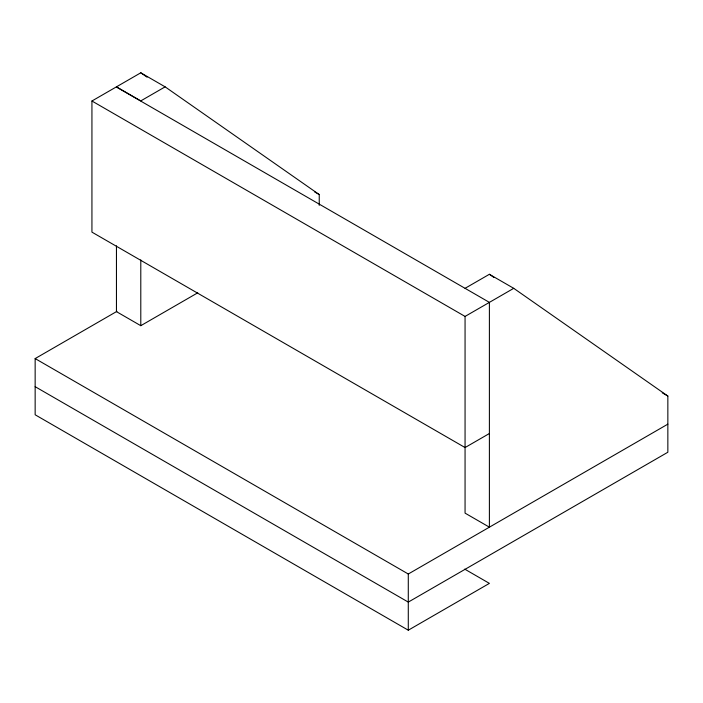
<?xml version="1.0" encoding="UTF-8"?>
<svg xmlns="http://www.w3.org/2000/svg" width="703" height="703" viewBox="0 0 703 703"><rect width="100%" height="100%" fill="white"/><g stroke="black" fill="none" stroke-linecap="round" stroke-linejoin="round"><path stroke-width="1.05" d="M91.935 101.004L116.267 86.952L489.393 302.378L489.393 527.171L465.061 513.128L465.061 316.429L91.935 101.004L91.935 232.131L465.061 447.556L489.393 433.514M165.126 86.847L140.793 72.796L116.452 86.847L140.793 100.898L165.126 86.847L319.241 194.564L319.241 205.364M464.709 569.122L489.393 583.376L408.285 630.204L35.15 414.779L35.15 358.583L116.918 311.367M116.452 245.848L116.452 311.64L140.793 325.691L197.745 292.808M465.061 288.327L489.393 274.284L513.735 288.327L667.85 396.044L667.85 452.24L408.285 602.102L35.15 386.676M465.061 316.429L513.735 288.327M35.15 358.583L408.285 574.008L667.85 424.146M314.566 191.857L319.241 194.564M662.235 392.801L667.85 396.044M489.393 274.284L493.875 277.413M140.793 72.796L147.059 77.181M408.285 574.008L408.285 630.204M140.793 259.899L140.793 325.691"/></g></svg>
